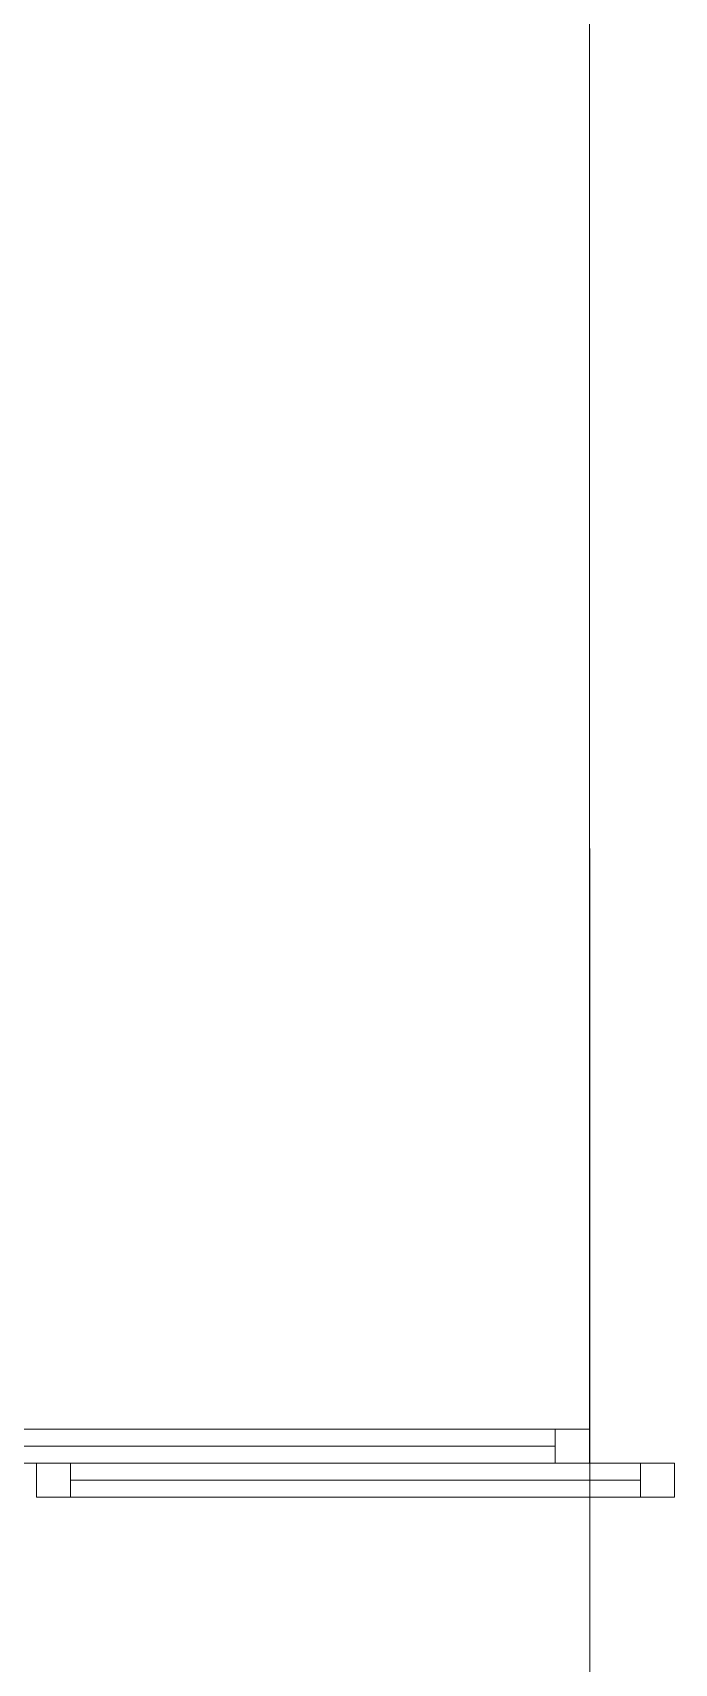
# Model space of a CAD drawing. Header units: millimetres. Extents: x 7998 to 72132, y -12523 to 5591.
# Drawn here: x 65422.5 to 65498, y -9872.5 to -9680.6 of the extents above; entities that cross this region are included whole.
import ezdxf

# ---------------------------------------------------------------- set-up
doc = ezdxf.new("R2010")
doc.units = ezdxf.units.MM
doc.layers.add('Xray_Slab', color=165, linetype='Continuous', lineweight=15)
doc.layers.add('Xray_Window', color=153, linetype='Continuous', lineweight=20)

msp = doc.modelspace()

# ---------------------------------------------------------------- linework, layer by layer
at = {"layer": 'Xray_Slab', "linetype": 'Continuous', "lineweight": 0}
msp.add_line((65488.13, -10504.9), (65487.99, -9333.9), dxfattribs=at)
at = {"layer": 'Xray_Window', "lineweight": 0}
for p, q in [((65372.01, -9846.9), (65484.01, -9846.9)), ((65427.01, -9850.9), (65494.01, -9850.9))]:
    msp.add_line(p, q, dxfattribs=at)
msp.add_lwpolyline([(64728.01, -9819.9), (64728.01, -9411.26), (65488.01, -9411.26), (65488.01, -9844.9), (65368.01, -9844.9), (65368.01, -9819.9), (65318.01, -9819.9), (65318.01, -9844.9), (64768.01, -9844.9), (64768.01, -9819.9), (64728.01, -9819.9)], dxfattribs=at)
for points in [[(65488.01, -9848.9), (65488.01, -9844.9), (65368.01, -9844.9), (65368.01, -9848.9)], [(65488.01, -9844.9), (65484.01, -9844.9), (65484.01, -9848.9), (65488.01, -9848.9)], [(65498.01, -9852.9), (65498.01, -9848.9), (65423.01, -9848.9), (65423.01, -9852.9)], [(65423.01, -9848.9), (65427.01, -9848.9), (65427.01, -9852.9), (65423.01, -9852.9)], [(65498.01, -9848.9), (65494.01, -9848.9), (65494.01, -9852.9), (65498.01, -9852.9)]]:
    msp.add_lwpolyline(points, close=True, dxfattribs=at)

doc.saveas('drawing.dxf')
